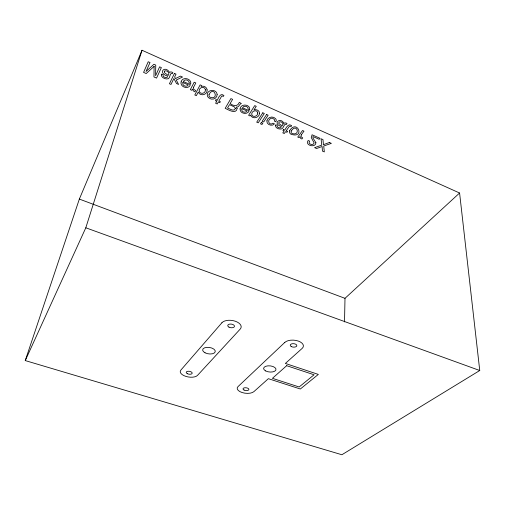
<?xml version="1.0" encoding="UTF-8"?>
<svg xmlns="http://www.w3.org/2000/svg" width="505" height="505" viewBox="0 0 505 505"><rect width="100%" height="100%" fill="white"/><g stroke="black" fill="none" stroke-linecap="round" stroke-linejoin="round"><path stroke-width="0.76" d="M344.524 321.906L344.997 298.329L459.588 193.005L142.031 50.254L79.348 199.084L25.25 360.576L341.885 454.746L479.75 370.512L459.588 193.005M25.25 360.576L85.806 227.793L142.031 50.254M85.806 227.793L479.75 370.512M79.348 199.084L344.997 298.329M154.107 66.351L153.962 76.949L156.55 78.092L161.373 67.607L159.618 66.824L155.597 75.718L155.748 65.101L153.911 64.28L146.014 71.495L150.01 62.538L148.224 61.743L143.578 72.379L146.216 73.541L154.107 66.351M209.038 94.612L209.019 95.773A2.373 1.868 15.3 0 0 210.017 97.2C219.662 100.716 213.943 84.821 209.038 94.612M240.077 108.935C239.679 113.701 247.545 115.216 249.224 110.746L242.514 107.767C243.726 105.109 248.517 106.17 248.163 109.093L249.678 109.768C250.625 104.125 240.569 103.222 240.077 108.935M237.11 108.518C236.271 114.704 227.97 109.623 225.192 108.297L230.886 98.589L232.622 99.359L230.147 103.55C233.449 106.183 237.716 106.864 239.364 102.363L241.339 103.525C239.193 103.923 239.029 107.767 236.327 107.054L237.11 108.518M315.922 142.751C315.625 148.293 304.49 145.408 308.164 140.485L309.634 141.135C307.147 144.02 313.409 146.153 314.161 142.94L311.25 137.556L312.077 134.772L319.993 138.301L319.204 139.323L312.923 136.527L313.056 138.149L315.922 142.751M207.113 89.896C207.675 94.965 200.024 96.739 198.269 92.043L196.35 95.647L194.804 94.965L200.138 84.878L201.628 85.541L201.123 86.494C203.553 85.402 206.943 87.138 207.113 89.896M161.316 74.803C161.322 77.877 165.747 79.556 168.316 78.736C170.292 77.833 169.781 72.032 172.407 73.629L172.861 72.682L171.782 72.045L170.311 71.962L169.693 72.543C165.002 64.691 157.289 72.972 167.483 76.085L167.117 77.486C165.526 77.985 162.528 76.855 163.071 74.797L161.531 74.115L161.316 74.803M217.15 94.334C217.434 98.475 212.277 100.59 209.196 98.134A4.286 3.371 15.3 0 1 207.479 96.12C205.466 89.701 216.355 88.135 217.15 94.334M266.905 120.878C266.249 124.672 272.239 126.831 274.455 123.851L272.997 123.207C269.291 126.37 266.52 119.71 271.008 118.397A2.077 1.616 6.7 0 1 272.668 118.284L274.461 119.59L274.411 121.112L275.869 121.762L276.222 120.398A3.453 2.689 6.6 0 0 275.604 118.719C273.091 115.702 267.637 116.933 266.905 120.878M283.09 123.971L282.156 125.909L278.962 123.592L278.709 122.98L279.341 121.957C280.824 121.352 282.699 122.469 283.09 123.971M205.428 89.827C205.806 93.911 199.292 94.807 199.166 90.629C199.109 86.948 205.112 86.002 205.428 89.827M289.51 130.871L289.529 132.392A4.103 3.144 4 0 0 290.981 134.242C305.538 138.995 297.085 118.467 289.51 130.871M257.828 112.975C258.042 116.516 251.888 118.107 251.654 114.092C251.591 110.62 257.335 109.219 257.828 112.975M291.221 131.022L291.069 132.083A2.272 1.742 4 0 0 291.884 133.396C300.993 136.647 297.009 122.122 291.221 131.022M164.283 71.375L164.542 72.789L168.247 75.384C170.28 73.13 167.004 69.968 164.643 70.934L164.283 71.375M181.112 81.886C179.685 87.081 188.769 90.023 190.423 84.651L183.34 81.507C184.527 78.565 189.394 79.941 189.198 82.896L190.795 83.603C191.528 78.338 182.229 76.381 181.112 81.886M235.374 108.36C234.427 112.243 229.478 108.663 227.559 107.937L229.504 104.649L234.497 106.972L235.374 108.36M275.541 125.341C275.099 128.207 279.473 129.596 281.727 128.87C283.766 128.169 284.018 122.974 286.436 124.4L287.023 123.561L286.076 122.993L284.668 122.911L283.98 123.416C280.685 116.535 271.886 123.485 281.317 126.521L280.748 127.759C279.366 128.22 276.374 127.21 277.239 125.354L275.85 124.735L275.541 125.341M182.886 82.523C181.604 85.585 186.774 87.775 188.251 84.903L182.886 82.523M193.573 87.22L193.724 89.316L195.599 90.515L194.917 91.809L193.554 91.089L192.525 89.038L191.868 90.307L190.341 89.631L194.179 82.227L195.801 82.946L193.573 87.22M259.507 113.499C259.242 118.019 252.109 119.584 250.663 115.064L250.089 115.973L248.605 115.317L254.709 105.608L256.256 106.302L253.99 109.882C256.363 108.96 259.822 110.69 259.507 113.499M241.983 108.72L241.693 109.636C241.674 112.28 245.752 113.189 247.071 110.974L241.983 108.72M301.214 134.936L301.068 136.798L302.703 137.884L301.857 139.026L300.645 138.376L299.938 136.546L299.118 137.663L297.742 137.057L302.52 130.511L303.985 131.161L301.214 134.936M174.421 73.421L169.434 83.761L170.999 84.449L173.89 78.496L176.529 83.533L178.606 84.449L176.27 80.011L182.539 77.038L180.443 76.103L175.525 78.565L174.623 76.981L176.011 74.128L174.421 73.421M216.026 99.75L215.471 100.729L216.733 101.284L215.616 103.266L217.194 103.961L218.324 101.985L219.808 102.641L220.369 101.669L218.88 101.013L221.55 96.329L222.168 95.975L223.368 96.436L223.917 95.477C220.496 92.358 218.412 97.837 217.289 100.306L216.026 99.75M262.796 112.804L256.717 122.172L258.225 122.835L264.317 113.486L262.796 112.804M261.319 122.545L260.479 123.826L262 124.495L262.846 123.22L261.319 122.545M266.596 114.502L262.139 121.295L263.667 121.97L268.142 115.19L266.596 114.502M283.532 129.596L282.901 130.498L284.088 131.029L282.8 132.859L284.29 133.516L285.577 131.685L286.973 132.304L287.61 131.401L286.215 130.782L289.264 126.452L289.908 126.124L291.038 126.559L291.663 125.676C288.412 122.74 286.146 127.942 284.719 130.12L283.532 129.596M221.891 322.771L180.828 370.133A9.058 4.349 8.9 0 0 185.903 376.402A9.058 4.349 8.9 0 0 197.518 375.373L240.254 329.039A10.138 5.479 7.6 0 0 235.261 321.218A10.138 5.479 7.6 0 0 221.891 322.771M284.795 342.422L237.975 386.647A8.838 4.166 6.6 0 0 242.211 392.568A8.838 4.166 6.6 0 0 253.876 391.646L268.357 378.681L300.336 389.001L318.333 374.413L285.357 363.448L302.186 348.374A9.904 5.202 4.6 0 0 298.234 341.039A9.904 5.202 4.6 0 0 284.795 342.422M286.67 365.689L272.429 378.333L299.149 386.975L314.078 374.773L286.67 365.689M329.393 142.486L323.421 144.689L322.992 139.632L321.066 138.774L321.773 145.143L314.596 147.643L316.566 148.508L322.102 146.513L322.455 151.102L324.317 151.917L323.73 146.008L331.356 143.363L329.393 142.486M291.259 346.531A3.301 1.736 4.6 0 0 296.732 346.001A3.301 1.736 4.6 0 0 292.597 343.684A3.301 1.736 4.6 0 0 291.259 346.531M244.054 390.043A2.948 1.389 6.6 0 0 248.839 389.664A2.948 1.389 6.6 0 0 244.975 387.745A2.948 1.389 6.6 0 0 244.054 390.043M265.636 370.923A6.218 3.093 5.7 0 0 275.863 370.045A6.218 3.093 5.7 0 0 267.909 365.841A6.218 3.093 5.7 0 0 265.636 370.923M228.973 327.126A3.377 1.824 7.6 0 0 234.421 326.527A3.377 1.824 7.6 0 0 229.939 324.077A3.377 1.824 7.6 0 0 228.973 327.126M187.412 373.713A3.017 1.452 8.9 0 0 192.171 373.29A3.017 1.452 8.9 0 0 188.024 371.27A3.017 1.452 8.9 0 0 187.412 373.713M205.043 352.799A6.376 3.245 8.4 0 0 215.218 351.808A6.376 3.245 8.4 0 0 206.621 347.364A6.376 3.245 8.4 0 0 205.043 352.799"/></g></svg>
